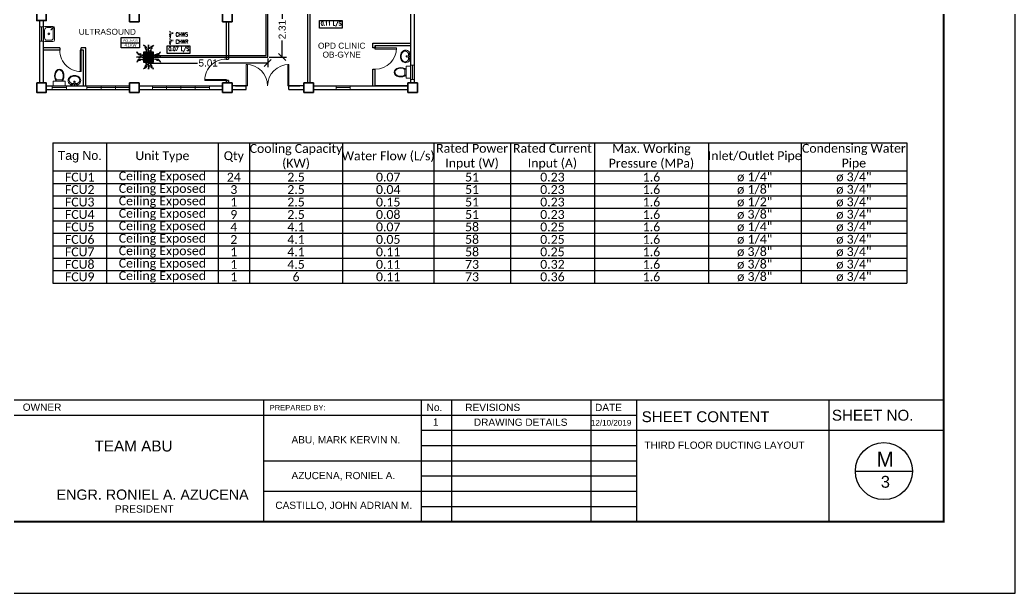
# Model space of a CAD drawing. Header units: millimetres. Extents: x 5 to 598, y 3 to 339.
# Drawn here: x 166.78 to 208.67, y 158.99 to 183.11 of the extents above; entities that cross this region are included whole.
import ezdxf

# ---------------------------------------------------------------- set-up
doc = ezdxf.new("R2010")
doc.units = ezdxf.units.MM
doc.header["$MEASUREMENT"] = 0
for name, color, linetype in [('AIR', 7, 'Continuous'), ('fcu line', 7, 'Continuous'), ('fcu return', 7, 'Continuous'), ('label', 7, 'Continuous'), ('Legends', 7, 'Continuous'), ('pipe label', 7, 'Continuous'), ('template', 7, 'Continuous')]:
    doc.layers.add(name, color=color, linetype=linetype)
doc.styles.add('Annotative', font='arial.ttf')
doc.styles.add('Arch-Dim', font='simplex.shx', dxfattribs={"width": 0.75})
doc.styles.add('arial', font='arial.ttf')
doc.styles.get("Standard").update_dxf_attribs({"font": 'arial.ttf'})
doc.styles.add('SWISSLT175', font='swissl.ttf', dxfattribs={"height": 0.175})
doc.dimstyles.new('Copy of dimension', dxfattribs={"dimtxt": 0.3, "dimasz": 0.3, "dimexe": 0.18, "dimexo": 0.0625, "dimgap": 0.09, "dimtad": 0, "dimzin": 0, "dimdsep": 46, "dimtxsty": 'Standard', "dimblk": 'OBLIQUE', "dimcen": 0.09, "dimclrd": 256, "dimclre": 256, "dimclrt": 256, "dimadec": 0, "dimazin": 0, "dimtfac": 1, "dimtofl": 0, "dimtmove": 0, "dimatfit": 3, "dimldrblk": 'OBLIQUE', "dimfxl": 1, "dimtolj": 1, "dimtzin": 0, "dimarcsym": 0})

# ---------------------------------------------------------------- blocks, each defined once
blk = doc.blocks.new('FCU-13000P (CASSETTE SPLIT)')
at = {"layer": 'AIR', "ltscale": 3}
for p, q in [((0, 0.523), (0, 1)), ((-0.523, 0), (-1, 0)), ((-0.558, 0.193), (-0.487, 0.193)), ((-0.558, 0.162), (-0.487, 0.162)), ((-0.558, 0.016), (-0.487, 0.016)), ((-0.193, 0.558), (-0.193, 0.487)), ((-0.162, 0.558), (-0.162, 0.487)), ((-0.016, 0.558), (-0.016, 0.487)), ((0.016, 0.558), (0.016, 0.487)), ((0.162, 0.558), (0.162, 0.487)), ((0.193, 0.558), (0.193, 0.487)), ((0.558, 0.193), (0.487, 0.193)), ((0.558, 0.162), (0.487, 0.162)), ((0.558, 0.016), (0.487, 0.016)), ((0.523, 0), (1, 0)), ((-0.558, -0.016), (-0.487, -0.016)), ((-0.558, -0.162), (-0.487, -0.162)), ((-0.558, -0.193), (-0.487, -0.193)), ((-0.193, -0.558), (-0.193, -0.487)), ((-0.162, -0.558), (-0.162, -0.487)), ((-0.016, -0.558), (-0.016, -0.487)), ((0, -0.523), (0, -1)), ((0.016, -0.558), (0.016, -0.487)), ((0.162, -0.558), (0.162, -0.487)), ((0.193, -0.558), (0.193, -0.487)), ((0.558, -0.016), (0.487, -0.016)), ((0.558, -0.162), (0.487, -0.162)), ((0.558, -0.193), (0.487, -0.193))]:
    blk.add_line(p, q, dxfattribs=at)
at = {"layer": 'AIR'}
for p, q in [((0.295, -0.295), (-0.295, 0.295)), ((0.295, 0.295), (-0.295, -0.295))]:
    blk.add_line(p, q, dxfattribs=at)
at = {"layer": 'AIR', "ltscale": 3}
for points in [[(-0.335, 0.895), (-0.311, 0.932), (-0.416, 0.973)], [(-0.022, 0.89), (0.022, 0.89), (0, 1)], [(0.335, 0.895), (0.311, 0.932), (0.416, 0.973)], [(-0.89, 0.022), (-0.89, -0.022), (-1, 0)], [(-0.895, 0.335), (-0.932, 0.311), (-0.973, 0.416)], [(0.89, 0.022), (0.89, -0.022), (1, 0)], [(0.895, 0.335), (0.932, 0.311), (0.973, 0.416)], [(-0.895, -0.335), (-0.932, -0.311), (-0.973, -0.416)], [(0.895, -0.335), (0.932, -0.311), (0.973, -0.416)], [(-0.335, -0.895), (-0.311, -0.932), (-0.416, -0.973)], [(-0.022, -0.89), (0.022, -0.89), (0, -1)], [(0.335, -0.895), (0.311, -0.932), (0.416, -0.973)]]:
    blk.add_lwpolyline(points, close=True, dxfattribs=at)
at = {"layer": 'AIR'}
for points in [[(-0.323, 0.914, -0.171809), (-0.178, 0.558), (-0.178, 0.522)], [(0.323, 0.914, 0.171809), (0.178, 0.558), (0.178, 0.522)], [(-0.914, 0.323, 0.171809), (-0.558, 0.178), (-0.522, 0.178)], [(0.914, 0.323, -0.171809), (0.558, 0.178), (0.522, 0.178)], [(-0.914, -0.323, -0.171809), (-0.558, -0.178), (-0.522, -0.178)], [(-0.323, -0.914, 0.171809), (-0.178, -0.558), (-0.178, -0.522)], [(0.323, -0.914, -0.171809), (0.178, -0.558), (0.178, -0.522)], [(0.914, -0.323, 0.171809), (0.558, -0.178), (0.522, -0.178)]]:
    blk.add_lwpolyline(points, format="xyb", dxfattribs=at)
for points in [[(-0.41, -0.41), (0.41, -0.41), (0.41, 0.41), (-0.41, 0.41)], [(-0.373, 0.31), (-0.348, 0.31), (-0.348, -0.31), (-0.373, -0.31)], [(-0.31, 0.372), (0.31, 0.372), (0.31, 0.348), (-0.31, 0.348)], [(-0.26, -0.26), (0.26, -0.26), (0.26, 0.26), (-0.26, 0.26)], [(-0.21, -0.21), (0.21, -0.21), (0.21, 0.21), (-0.21, 0.21)], [(-0.16, -0.16), (0.16, -0.16), (0.16, 0.16), (-0.16, 0.16)], [(-0.11, -0.11), (0.11, -0.11), (0.11, 0.11), (-0.11, 0.11)], [(-0.06, -0.06), (0.06, -0.06), (0.06, 0.06), (-0.06, 0.06)], [(0.372, 0.31), (0.348, 0.31), (0.348, -0.31), (0.372, -0.31)], [(-0.31, -0.373), (0.31, -0.373), (0.31, -0.348), (-0.31, -0.348)]]:
    blk.add_lwpolyline(points, close=True, dxfattribs=at)
blk.add_lwpolyline([(-0.26, -0.31), (0.26, -0.31, 0.414214), (0.31, -0.26), (0.31, 0.26, 0.414214), (0.26, 0.31), (-0.26, 0.31, 0.414214), (-0.31, 0.26), (-0.31, -0.26, 0.414214)], format="xyb", close=True, dxfattribs=at)
at = {"layer": 'AIR', "ltscale": 3}
for points in [[(-0.268, 0.84), (-0.231, 0.852), (-0.134, 0.882), (-0.422, 0.704), (0.005, 0.903), (-0.358, 0.645), (-0.239, 0.678), (-0.199, 0.69)], [(0.268, 0.84), (0.231, 0.852), (0.134, 0.882), (0.422, 0.704), (-0.005, 0.903), (0.358, 0.645), (0.239, 0.678), (0.199, 0.69)], [(-0.84, 0.268), (-0.852, 0.231), (-0.882, 0.134), (-0.704, 0.422), (-0.903, -0.005), (-0.645, 0.358), (-0.678, 0.239), (-0.69, 0.199)], [(0.84, 0.268), (0.852, 0.231), (0.882, 0.134), (0.704, 0.422), (0.903, -0.005), (0.645, 0.358), (0.678, 0.239), (0.69, 0.199)], [(-0.84, -0.268), (-0.852, -0.231), (-0.882, -0.134), (-0.704, -0.422), (-0.903, 0.005), (-0.645, -0.358), (-0.678, -0.239), (-0.69, -0.199)], [(-0.268, -0.84), (-0.231, -0.852), (-0.134, -0.882), (-0.422, -0.704), (0.005, -0.903), (-0.358, -0.645), (-0.239, -0.678), (-0.199, -0.69)], [(0.268, -0.84), (0.231, -0.852), (0.134, -0.882), (0.422, -0.704), (-0.005, -0.903), (0.358, -0.645), (0.239, -0.678), (0.199, -0.69)], [(0.84, -0.268), (0.852, -0.231), (0.882, -0.134), (0.704, -0.422), (0.903, 0.005), (0.645, -0.358), (0.678, -0.239), (0.69, -0.199)]]:
    blk.add_open_spline(points, degree=3, knots=[0.0032834, 0.0032834, 0.0032834, 0.0032834, 0.0712567, 0.1924075, 0.3347111, 0.5062145, 0.5813292, 0.5813292, 0.5813292, 0.5813292], dxfattribs=at)
for points in [[(-0.8, 0), (-0.776, -0.077), (-0.755, 0.058), (-0.718, -0.098), (-0.663, 0.087), (-0.631, 0)], [(0, 0.8), (0.077, 0.776), (-0.058, 0.755), (0.098, 0.718), (-0.087, 0.663), (0, 0.631)], [(0.8, 0), (0.776, -0.077), (0.755, 0.058), (0.718, -0.098), (0.663, 0.087), (0.631, 0)], [(0, -0.8), (0.077, -0.776), (-0.058, -0.755), (0.098, -0.718), (-0.087, -0.663), (0, -0.631)]]:
    blk.add_spline(points, degree=3, dxfattribs=at)
for points in [[(-0.416, 0.973), (-0.335, 0.895), (-0.311, 0.932)], [(0, 1), (-0.022, 0.89), (0.022, 0.89)], [(0.416, 0.973), (0.335, 0.895), (0.311, 0.932)], [(-1, 0), (-0.89, 0.022), (-0.89, -0.022)], [(-0.973, 0.416), (-0.895, 0.335), (-0.932, 0.311)], [(1, 0), (0.89, 0.022), (0.89, -0.022)], [(0.973, 0.416), (0.895, 0.335), (0.932, 0.311)], [(-0.973, -0.416), (-0.895, -0.335), (-0.932, -0.311)], [(0.973, -0.416), (0.895, -0.335), (0.932, -0.311)], [(-0.416, -0.973), (-0.335, -0.895), (-0.311, -0.932)], [(0, -1), (-0.022, -0.89), (0.022, -0.89)], [(0.416, -0.973), (0.335, -0.895), (0.311, -0.932)]]:
    blk.add_solid(points, dxfattribs=at)
blk = doc.blocks.new('*T29')
at = {"layer": 'Legends', "color": 0, "linetype": 'ByBlock', "lineweight": -2, "transparency": 16777216}
for p, q in [((0, 0), (35.941, 0)), ((0, 0), (0, -5.907)), ((2.265, 0), (2.265, -5.907)), ((6.959, 0), (6.959, -5.907)), ((8.276, 0), (8.276, -5.907)), ((12.197, 0), (12.197, -5.907)), ((16.034, 0), (16.034, -5.907)), ((19.257, 0), (19.257, -5.907)), ((22.802, 0), (22.802, -5.907)), ((27.593, 0), (27.593, -5.907)), ((31.491, 0), (31.491, -5.907)), ((35.941, 0), (35.941, -5.907)), ((0, -1.188), (35.941, -1.188)), ((0, -1.712), (35.941, -1.712)), ((0, -2.236), (35.941, -2.236)), ((0, -2.761), (35.941, -2.761)), ((0, -3.285), (35.941, -3.285)), ((0, -3.81), (35.941, -3.81)), ((0, -4.334), (35.941, -4.334)), ((0, -4.858), (35.941, -4.858)), ((0, -5.383), (35.941, -5.383)), ((0, -5.907), (35.941, -5.907))]:
    blk.add_line(p, q, dxfattribs=at)
at = {"layer": 'Legends', "color": 0, "transparency": 16777216, "insert": (1.132, -0.594), "char_height": 0.3722, "width": 2.24363, "attachment_point": 5, "style": 'Annotative'}
blk.add_mtext('Tag No.', dxfattribs=at)
at = {"layer": 'Legends', "color": 0, "transparency": 16777216, "char_height": 0.37218, "attachment_point": 5}
for s, insert, width in [('{\\fCalibri|b0|i0|c0;Unit Type', (4.612, -0.594), 4.67314), ('{\\fCalibri|b0|i0|c0;Qty', (7.618, -0.594), 1.29627), ('{\\fCalibri|b0|i0|c0|p34;Cooling Capacity (KW)}', (10.237, -0.594), 3.89986), ('{\\fCalibri|b0|i0|c0;Water Flow (L/s)', (14.116, -0.594), 3.81542), ('{\\fCalibri|b0|i0|c0;Rated Power Input (W)', (17.646, -0.594), 3.20233), ('{\\fCalibri|b0|i0|c0;Rated Current Input (A)', (21.029, -0.594), 3.52321), ('{\\fCalibri|b0|i0|c0|p34;Max. Working Pressure (MPa)}', (25.197, -0.594), 4.77047), ('{\\fCalibri|b0|i0|c0;Inlet/Outlet Pipe', (29.542, -0.594), 3.87684), ('{\\fCalibri|b0|i0|c0;Condensing Water Pipe', (33.716, -0.594), 4.42838), ('{\\fCalibri|b0|i0|c0;Ceiling Exposed', (4.612, -1.45), 4.67314), ('{\\fCalibri|b0|i0|c0;1.6', (25.197, -1.45), 4.77047), ('{\\fCalibri|b0|i0|c0;ø 1/4"', (29.542, -1.45), 3.87684), ('{\\fCalibri|b0|i0|c0;ø 3/4"', (33.716, -1.45), 4.42838), ('{\\fCalibri|b0|i0|c0;FCU1', (1.132, -1.45), 2.24363), ('{\\fCalibri|b0|i0|c0;24', (7.618, -1.45), 1.29627), ('{\\fCalibri|b0|i0|c0|p34;2.5}', (10.237, -1.45), 3.89986), ('{\\fCalibri|b0|i0|c0;0.07', (14.116, -1.45), 3.81542), ('{\\fCalibri|b0|i0|c0;51', (17.646, -1.45), 3.20233), ('{\\fCalibri|b0|i0|c0;0.23', (21.029, -1.45), 3.52321), ('{\\fCalibri|b0|i0|c0;FCU2', (1.132, -1.974), 2.24363), ('{\\fCalibri|b0|i0|c0;Ceiling Exposed', (4.612, -1.974), 4.67314), ('{\\fCalibri|b0|i0|c0;3', (7.618, -1.974), 1.29627), ('{\\fCalibri|b0|i0|c0;2.5', (10.237, -1.974), 3.89986), ('{\\fCalibri|b0|i0|c0;0.04', (14.116, -1.974), 3.81542), ('{\\fCalibri|b0|i0|c0;51', (17.646, -1.974), 3.20233), ('{\\fCalibri|b0|i0|c0;0.23', (21.029, -1.974), 3.52321), ('{\\fCalibri|b0|i0|c0;1.6', (25.197, -1.974), 4.77047), ('{\\fCalibri|b0|i0|c0;ø 1/8"', (29.542, -1.974), 3.87684), ('{\\fCalibri|b0|i0|c0;ø 3/4"', (33.716, -1.974), 4.42838), ('{\\fCalibri|b0|i0|c0;FCU3', (1.132, -2.499), 2.24363), ('{\\fCalibri|b0|i0|c0;Ceiling Exposed', (4.612, -2.499), 4.67314), ('{\\fCalibri|b0|i0|c0;1', (7.618, -2.499), 1.29627), ('{\\fCalibri|b0|i0|c0;2.5', (10.237, -2.499), 3.89986), ('{\\fCalibri|b0|i0|c0;0.15', (14.116, -2.499), 3.81542), ('{\\fCalibri|b0|i0|c0;51', (17.646, -2.499), 3.20233), ('{\\fCalibri|b0|i0|c0;0.23', (21.029, -2.499), 3.52321), ('{\\fCalibri|b0|i0|c0;1.6', (25.197, -2.499), 4.77047), ('{\\fCalibri|b0|i0|c0;ø 1/2"', (29.542, -2.499), 3.87684), ('{\\fCalibri|b0|i0|c0;ø 3/4"', (33.716, -2.499), 4.42838), ('{\\fCalibri|b0|i0|c0;FCU4', (1.132, -3.023), 2.24363), ('{\\fCalibri|b0|i0|c0;Ceiling Exposed', (4.612, -3.023), 4.67314), ('{\\fCalibri|b0|i0|c0;9', (7.618, -3.023), 1.29627), ('{\\fCalibri|b0|i0|c0;2.5', (10.237, -3.023), 3.89986), ('{\\fCalibri|b0|i0|c0;0.08', (14.116, -3.023), 3.81542), ('{\\fCalibri|b0|i0|c0;51', (17.646, -3.023), 3.20233), ('{\\fCalibri|b0|i0|c0;0.23', (21.029, -3.023), 3.52321), ('{\\fCalibri|b0|i0|c0;1.6', (25.197, -3.023), 4.77047), ('{\\fCalibri|b0|i0|c0;ø 3/8"', (29.542, -3.023), 3.87684), ('{\\fCalibri|b0|i0|c0;ø 3/4"', (33.716, -3.023), 4.42838), ('{\\fCalibri|b0|i0|c0;Ceiling Exposed', (4.612, -3.547), 4.67314), ('{\\fCalibri|b0|i0|c0;58', (17.646, -3.547), 3.20233), ('{\\fCalibri|b0|i0|c0;1.6', (25.197, -3.547), 4.77047), ('{\\fCalibri|b0|i0|c0;ø 1/4"', (29.542, -3.547), 3.87684), ('{\\fCalibri|b0|i0|c0;ø 3/4"', (33.716, -3.547), 4.42838), ('{\\fCalibri|b0|i0|c0;FCU5', (1.132, -3.547), 2.24363), ('{\\fCalibri|b0|i0|c0;4', (7.618, -3.547), 1.29627), ('{\\fCalibri|b0|i0|c0;4.1', (10.237, -3.547), 3.89986), ('{\\fCalibri|b0|i0|c0;0.07', (14.116, -3.547), 3.81542), ('{\\fCalibri|b0|i0|c0;0.25', (21.029, -3.547), 3.52321), ('{\\fCalibri|b0|i0|c0;FCU6', (1.132, -4.072), 2.24363), ('{\\fCalibri|b0|i0|c0;Ceiling Exposed', (4.612, -4.072), 4.67314), ('{\\fCalibri|b0|i0|c0;2', (7.618, -4.072), 1.29627), ('{\\fCalibri|b0|i0|c0;4.1', (10.237, -4.072), 3.89986), ('{\\fCalibri|b0|i0|c0;0.05', (14.116, -4.072), 3.81542), ('{\\fCalibri|b0|i0|c0;58', (17.646, -4.072), 3.20233), ('{\\fCalibri|b0|i0|c0;0.25', (21.029, -4.072), 3.52321), ('{\\fCalibri|b0|i0|c0;1.6', (25.197, -4.072), 4.77047), ('{\\fCalibri|b0|i0|c0;ø 1/4"', (29.542, -4.072), 3.87684), ('{\\fCalibri|b0|i0|c0;ø 3/4"', (33.716, -4.072), 4.42838), ('{\\fCalibri|b0|i0|c0;FCU7', (1.132, -4.596), 2.24363), ('{\\fCalibri|b0|i0|c0;Ceiling Exposed', (4.612, -4.596), 4.67314), ('{\\fCalibri|b0|i0|c0;1', (7.618, -4.596), 1.29627), ('{\\fCalibri|b0|i0|c0;4.1', (10.237, -4.596), 3.89986), ('{\\fCalibri|b0|i0|c0;0.11', (14.116, -4.596), 3.81542), ('{\\fCalibri|b0|i0|c0;58', (17.646, -4.596), 3.20233), ('{\\fCalibri|b0|i0|c0;0.25', (21.029, -4.596), 3.52321), ('{\\fCalibri|b0|i0|c0;1.6', (25.197, -4.596), 4.77047), ('{\\fCalibri|b0|i0|c0;ø 3/8"', (29.542, -4.596), 3.87684), ('{\\fCalibri|b0|i0|c0;ø 3/4"', (33.716, -4.596), 4.42838), ('{\\fCalibri|b0|i0|c0;FCU8', (1.132, -5.121), 2.24363), ('{\\fCalibri|b0|i0|c0;Ceiling Exposed', (4.612, -5.121), 4.67314), ('{\\fCalibri|b0|i0|c0;1', (7.618, -5.121), 1.29627), ('{\\fCalibri|b0|i0|c0;4.5', (10.237, -5.121), 3.89986), ('{\\fCalibri|b0|i0|c0;0.11', (14.116, -5.121), 3.81542), ('{\\fCalibri|b0|i0|c0;73', (17.646, -5.121), 3.20233), ('{\\fCalibri|b0|i0|c0;0.32', (21.029, -5.121), 3.52321), ('{\\fCalibri|b0|i0|c0;1.6', (25.197, -5.121), 4.77047), ('{\\fCalibri|b0|i0|c0;ø 3/8"', (29.542, -5.121), 3.87684), ('{\\fCalibri|b0|i0|c0;ø 3/4"', (33.716, -5.121), 4.42838), ('{\\fCalibri|b0|i0|c0;Ceiling Exposed', (4.612, -5.645), 4.67314), ('{\\fCalibri|b0|i0|c0;6', (10.237, -5.645), 3.89986), ('{\\fCalibri|b0|i0|c0;0.36', (21.029, -5.645), 3.52321), ('{\\fCalibri|b0|i0|c0;1.6', (25.197, -5.645), 4.77047), ('{\\fCalibri|b0|i0|c0;ø 3/8"', (29.542, -5.645), 3.87684), ('{\\fCalibri|b0|i0|c0;ø 3/4"', (33.716, -5.645), 4.42838), ('{\\fCalibri|b0|i0|c0;FCU9', (1.132, -5.645), 2.24363), ('{\\fCalibri|b0|i0|c0;1', (7.618, -5.645), 1.29627), ('{\\fCalibri|b0|i0|c0;0.11', (14.116, -5.645), 3.81542), ('{\\fCalibri|b0|i0|c0;73', (17.646, -5.645), 3.20233)]:
    blk.add_mtext(s, dxfattribs=dict(at, insert=insert, width=width))
blk = doc.blocks.new('_Oblique')
at = {"color": 0, "linetype": 'ByBlock', "lineweight": -2}
blk.add_line((-0.5, -0.5), (0.5, 0.5), dxfattribs=at)
blk = doc.blocks.new('*D179')
at = {"layer": 'Defpoints', "color": 0, "transparency": 16777216}
for p in [(177.212, 183.854), (177.212, 181.545), (177.82, 181.545)]:
    blk.add_point(p, dxfattribs=at)
at = {"layer": 'Legends', "lineweight": -2, "transparency": 16777216}
for p, q in [((177.275, 183.854), (178, 183.854)), ((177.82, 183.854), (177.82, 183.153)), ((177.82, 181.545), (177.82, 182.247)), ((177.275, 181.545), (178, 181.545))]:
    blk.add_line(p, q, dxfattribs=at)
at = {"layer": 'Legends', "lineweight": -2, "transparency": 16777216, "xscale": 0.3, "yscale": 0.3, "zscale": 0.3}
for p, rotation in [((177.82, 183.854), 90), ((177.82, 181.545), 270)]:
    blk.add_blockref('_Oblique', p, dxfattribs=dict(at, rotation=rotation))
at = {"layer": 'Legends', "transparency": 16777216, "insert": (177.82, 182.7), "char_height": 0.3, "attachment_point": 5, "rotation": 90}
blk.add_mtext('\\A1;2.31', dxfattribs=at)
blk = doc.blocks.new('*D180')
at = {"layer": 'Defpoints', "color": 0, "transparency": 16777216}
for p in [(172.198, 181.545), (177.212, 181.545), (177.212, 181.294)]:
    blk.add_point(p, dxfattribs=at)
at = {"layer": 'Legends', "lineweight": -2, "transparency": 16777216}
for p, q in [((172.198, 181.483), (172.198, 181.114)), ((177.212, 181.483), (177.212, 181.114)), ((172.198, 181.294), (174.254, 181.294)), ((177.212, 181.294), (175.156, 181.294))]:
    blk.add_line(p, q, dxfattribs=at)
at = {"layer": 'Legends', "lineweight": -2, "transparency": 16777216, "xscale": 0.3, "yscale": 0.3, "zscale": 0.3, "rotation": 180}
blk.add_blockref('_Oblique', (172.198, 181.294), dxfattribs=at)
at = {"layer": 'Legends', "lineweight": -2, "transparency": 16777216, "xscale": 0.3, "yscale": 0.3, "zscale": 0.3}
blk.add_blockref('_Oblique', (177.212, 181.294), dxfattribs=at)
at = {"layer": 'Legends', "transparency": 16777216, "insert": (174.705, 181.294), "char_height": 0.3, "attachment_point": 5}
blk.add_mtext('\\A1;5.01', dxfattribs=at)

msp = doc.modelspace()

# ---------------------------------------------------------------- linework, layer by layer
at = {"color": 8, "lineweight": 25}
for p, q in [((183.237, 180.457), (183.237, 186.057)), ((183.387, 180.457), (183.387, 186.057)), ((178.887, 184.757), (178.887, 180.457)), ((178.987, 184.807), (178.987, 180.457)), ((167.612, 183.082), (167.612, 180.457)), ((167.762, 183.082), (167.762, 180.457)), ((175.462, 183.032), (175.462, 181.457)), ((175.562, 183.032), (175.562, 181.452)), ((168.468, 181.932), (167.762, 181.932)), ((168.462, 181.832), (167.762, 181.832)), ((168.462, 181.932), (168.462, 181.832)), ((169.462, 181.832), (169.312, 181.832)), ((169.562, 181.932), (169.362, 181.932)), ((169.362, 181.832), (169.362, 181.932)), ((169.462, 181.832), (169.362, 181.832)), ((169.462, 180.332), (169.462, 181.832)), ((169.562, 180.332), (169.562, 181.932)), ((181.637, 181.932), (181.637, 182.132)), ((181.637, 182.132), (183.237, 182.132)), ((181.737, 181.932), (181.637, 181.932)), ((181.737, 181.882), (181.737, 182.032)), ((181.737, 182.032), (183.237, 182.032)), ((181.737, 182.032), (181.737, 181.932)), ((175.462, 181.457), (175.562, 181.457)), ((181.637, 180.332), (181.637, 181.032)), ((181.637, 181.032), (181.737, 181.032)), ((181.737, 180.332), (181.737, 181.032)), ((175.462, 180.607), (175.462, 180.457)), ((175.562, 180.557), (175.462, 180.557)), ((175.562, 180.557), (175.562, 180.457)), ((175.562, 180.457), (175.562, 180.557)), ((167.887, 180.332), (171.4, 180.332)), ((167.887, 180.332), (169.462, 180.332)), ((167.887, 180.182), (171.4, 180.182)), ((171.8, 180.332), (175.312, 180.332)), ((171.8, 180.182), (175.312, 180.182)), ((176.357, 180.332), (175.712, 180.332)), ((175.712, 180.182), (176.307, 180.182)), ((175.857, 180.332), (176.307, 180.332)), ((175.857, 180.182), (176.307, 180.182)), ((176.307, 180.182), (176.307, 180.332)), ((178.737, 180.332), (178.057, 180.332)), ((178.107, 180.332), (178.557, 180.332)), ((178.107, 180.182), (178.107, 180.332)), ((178.107, 180.182), (178.557, 180.182)), ((178.107, 180.182), (178.737, 180.182)), ((179.137, 180.332), (183.112, 180.332)), ((179.137, 180.182), (183.112, 180.182)), ((183.112, 180.332), (181.737, 180.332))]:
    msp.add_line(p, q, dxfattribs=at)
at = {"color": 8, "lineweight": 9}
for p, q in [((167.762, 182.815), (167.612, 182.815)), ((167.612, 182.762), (167.612, 182.162)), ((167.687, 182.815), (167.687, 182.215)), ((167.612, 182.215), (167.762, 182.215)), ((183.04, 181.583), (183.161, 181.597)), ((183.04, 181.554), (183.161, 181.541)), ((182.987, 180.998), (182.987, 180.817)), ((183.237, 181.157), (183.037, 181.157)), ((183.037, 181.157), (183.037, 180.657)), ((183.237, 180.607), (183.237, 181.207)), ((183.237, 181.207), (183.387, 181.207)), ((183.237, 180.657), (183.237, 181.157)), ((183.312, 181.207), (183.312, 180.607)), ((168.187, 180.532), (168.187, 180.332)), ((168.687, 180.532), (168.187, 180.532)), ((168.528, 180.582), (168.347, 180.582)), ((168.687, 180.332), (168.687, 180.532)), ((183.037, 180.657), (183.237, 180.657)), ((183.387, 180.607), (183.237, 180.607)), ((168.137, 180.332), (168.137, 180.182)), ((168.137, 180.257), (168.737, 180.257)), ((168.137, 180.182), (168.737, 180.182)), ((168.187, 180.332), (168.687, 180.332)), ((168.737, 180.182), (168.737, 180.332)), ((169.063, 180.53), (169.05, 180.408)), ((169.092, 180.53), (169.106, 180.408)), ((171.4, 180.332), (169.6, 180.332)), ((169.6, 180.257), (171.4, 180.257)), ((169.6, 180.182), (170.2, 180.182)), ((170.2, 180.182), (170.2, 180.332)), ((170.2, 180.332), (170.8, 180.332)), ((170.8, 180.332), (170.8, 180.182)), ((172.356, 180.332), (173.556, 180.332)), ((174.756, 180.257), (172.356, 180.257)), ((173.556, 180.182), (172.356, 180.182)), ((172.956, 180.332), (172.956, 180.182)), ((173.556, 180.182), (173.556, 180.332)), ((173.556, 180.332), (174.756, 180.332)), ((173.556, 180.182), (174.756, 180.182)), ((174.156, 180.332), (174.156, 180.182)), ((180.087, 180.182), (180.087, 180.332)), ((180.087, 180.332), (180.687, 180.332)), ((180.687, 180.257), (180.087, 180.257)), ((180.687, 180.332), (180.687, 180.182))]:
    msp.add_line(p, q, dxfattribs=at)
at = {"color": 8, "lineweight": 9, "ltscale": 0.4}
for p, q in [((167.762, 182.762), (167.762, 182.272)), ((167.817, 182.682), (167.817, 182.352)), ((168.167, 182.837), (167.837, 182.837)), ((168.087, 182.782), (167.917, 182.782)), ((168.183, 182.79), (168.092, 182.699)), ((168.195, 182.778), (168.104, 182.687)), ((168.187, 182.352), (168.187, 182.682)), ((168.242, 182.272), (168.242, 182.762)), ((167.917, 182.252), (168.087, 182.252)), ((167.837, 182.197), (168.167, 182.197)), ((180.632, 180.332), (180.142, 180.332))]:
    msp.add_line(p, q, dxfattribs=at)
at = {"color": 8, "lineweight": -2}
for p, q in [((168.468, 181.932), (168.462, 181.932)), ((183.387, 180.457), (183.387, 180.607))]:
    msp.add_line(p, q, dxfattribs=at)
at = {"color": 8, "lineweight": 13}
for p, q in [((169.312, 180.932), (169.312, 181.832)), ((169.362, 181.832), (169.362, 180.932)), ((181.737, 181.932), (182.637, 181.932)), ((182.637, 181.882), (181.737, 181.882)), ((182.637, 181.932), (182.637, 181.882)), ((176.307, 180.332), (176.307, 181.232)), ((176.307, 181.232), (176.357, 181.232)), ((176.357, 181.232), (176.357, 180.332)), ((178.107, 181.232), (178.057, 181.232)), ((178.057, 181.232), (178.057, 180.332)), ((178.107, 180.332), (178.107, 181.232)), ((169.362, 180.932), (169.312, 180.932)), ((174.562, 180.557), (174.562, 180.607)), ((174.562, 180.607), (175.462, 180.607)), ((175.462, 180.557), (174.562, 180.557)), ((175.462, 180.557), (175.462, 180.607)), ((176.357, 180.332), (176.307, 180.332)), ((178.107, 180.332), (178.057, 180.332))]:
    msp.add_line(p, q, dxfattribs=at)
at = {"color": 8, "lineweight": 35}
for points in [[(167.487, 183.482), (167.887, 183.482), (167.887, 183.082), (167.487, 183.082)], [(171.4, 183.432), (171.8, 183.432), (171.8, 183.032), (171.4, 183.032)], [(175.312, 183.432), (175.712, 183.432), (175.712, 183.032), (175.312, 183.032)], [(167.487, 180.457), (167.887, 180.457), (167.887, 180.057), (167.487, 180.057)], [(171.4, 180.457), (171.8, 180.457), (171.8, 180.057), (171.4, 180.057)], [(175.312, 180.457), (175.712, 180.457), (175.712, 180.057), (175.312, 180.057)], [(178.737, 180.457), (179.137, 180.457), (179.137, 180.057), (178.737, 180.057)], [(183.112, 180.457), (183.512, 180.457), (183.512, 180.057), (183.112, 180.057)]]:
    msp.add_lwpolyline(points, close=True, dxfattribs=at)
at = {"color": 8, "lineweight": 9}
for points in [[(167.612, 182.815), (167.762, 182.815), (167.762, 182.215), (167.612, 182.215)], [(183.237, 181.207), (183.387, 181.207), (183.387, 180.607), (183.237, 180.607)], [(168.137, 180.332), (168.737, 180.332), (168.737, 180.182), (168.137, 180.182)], [(168.137, 180.332), (168.737, 180.332), (168.737, 180.182), (168.137, 180.182)], [(169.6, 180.332), (171.4, 180.332), (171.4, 180.182), (169.6, 180.182)], [(169.6, 180.332), (171.4, 180.332), (171.4, 180.182), (169.6, 180.182)], [(172.356, 180.332), (174.756, 180.332), (174.756, 180.182), (172.356, 180.182)], [(172.356, 180.332), (174.756, 180.332), (174.756, 180.182), (172.356, 180.182)], [(180.087, 180.332), (180.687, 180.332), (180.687, 180.182), (180.087, 180.182)]]:
    msp.add_lwpolyline(points, close=True, dxfattribs=at)
for points in [[(182.995, 181.791, 0.124838), (182.933, 181.776, 0.105788), (182.875, 181.726, 0.086697), (182.839, 181.656, 0.076776), (182.825, 181.569, 0.076776), (182.839, 181.481, 0.086697), (182.875, 181.412, 0.105788), (182.933, 181.362, 0.124838), (182.995, 181.346, 0.124838), (183.058, 181.362, 0.105788), (183.116, 181.412, 0.040067), (183.135, 181.442), (183.135, 181.545, 0.040067)], [(183.135, 181.593), (183.135, 181.696, 0.040067), (183.116, 181.726, 0.105788), (183.058, 181.776, 0.124838), (182.995, 181.791, 0.124838)], [(169.3, 180.574, 0.124838), (169.284, 180.637, 0.105788), (169.235, 180.695, 0.086697), (169.165, 180.731, 0.076776), (169.078, 180.744, 0.076776), (168.99, 180.731, 0.086697), (168.92, 180.695, 0.105788), (168.871, 180.637, 0.124838), (168.855, 180.574, 0.124838), (168.871, 180.512, 0.105788), (168.92, 180.454, 0.040067), (168.951, 180.434), (169.053, 180.434, 0.040067)], [(169.102, 180.434), (169.204, 180.434, 0.040067), (169.235, 180.454, 0.105788), (169.284, 180.512, 0.124838), (169.3, 180.574, 0.124838)]]:
    msp.add_lwpolyline(points, format="xyb", dxfattribs=at)
msp.add_lwpolyline([(169.343, 180.553, 0.11576), (169.323, 180.636, 0.104047), (169.265, 180.71, 0.090875), (169.181, 180.757, 0.083344), (169.078, 180.774, 0.083344), (168.974, 180.757, 0.090875), (168.89, 180.71, 0.104047), (168.832, 180.636, 0.11576), (168.813, 180.553, 0.11576), (168.832, 180.471, 0.104047), (168.89, 180.397, 0.090875), (168.974, 180.35, 0.083344), (169.078, 180.332, 0.083344), (169.181, 180.35, 0.090875), (169.265, 180.397, 0.104047), (169.323, 180.471, 0.11576)], format="xyb", close=True, dxfattribs=at)
at = {"color": 8, "lineweight": 9, "ltscale": 0.4}
msp.add_circle((168.002, 182.517), 0.0375, dxfattribs=at)
at = {"color": 8, "lineweight": 9}
for centre, radius in [((183.164, 181.67), 0.0255), ((183.164, 181.467), 0.0255), ((183.171, 181.569), 0.0095), ((168.976, 180.405), 0.0255), ((169.078, 180.399), 0.0095), ((169.179, 180.405), 0.0255)]:
    msp.add_circle(centre, radius, dxfattribs=at)
at = {"color": 8, "lineweight": 9, "ltscale": 0.4}
for centre, radius, start, end in [((167.837, 182.762), 0.075, 90, 180), ((167.917, 182.682), 0.1, 90, 180), ((168.087, 182.682), 0.1, 50.0132, 90), ((168.098, 182.693), 0.00874, 135, 315), ((168.087, 182.682), 0.1, 0, 39.9868), ((168.167, 182.762), 0.075, 0, 90), ((168.189, 182.784), 0.0217, 248.7565, 201.2435), ((168.189, 182.784), 0.0145, 262.0499, 187.9501), ((168.189, 182.784), 0.00874, 315, 135), ((167.837, 182.272), 0.075, 180, 270), ((167.917, 182.352), 0.1, 180, 270), ((168.087, 182.352), 0.1, 270, 0), ((168.167, 182.272), 0.075, 270, 0)]:
    msp.add_arc(centre, radius, start, end, dxfattribs=at)
at = {"color": 8, "lineweight": 13}
for centre, start, end in [((169.362, 181.832), 173.6206, 270), ((181.737, 181.932), 270, 0), ((175.462, 180.557), 83.6206, 180), ((176.307, 180.332), 0, 90), ((178.107, 180.332), 90, 180)]:
    msp.add_arc(centre, 0.9, start, end, dxfattribs=at)
at = {"color": 8, "lineweight": 9}
for centre, radius, start, end in [((183.036, 181.61), 0.228, 116.4127, 140.1732), ((183.016, 181.648), 0.185, 90, 116.4127), ((183.016, 181.648), 0.185, 63.5873, 90), ((182.997, 181.61), 0.228, 39.8268, 63.5873), ((183.112, 181.569), 0.317, 160.9431, 180), ((183.112, 181.569), 0.317, 180, 199.0569), ((183.065, 181.585), 0.267, 140.1732, 160.9431), ((183.065, 181.553), 0.267, 199.0569, 219.8268), ((183.036, 181.528), 0.228, 219.8268, 243.5873), ((183.133, 181.569), 0.0948, 171.2026, 188.7974), ((183.063, 181.569), 0.025, 161.3793, 198.6207), ((183.063, 181.569), 0.025, 48.7978, 143.6932), ((183.063, 181.569), 0.025, 216.3068, 311.2022), ((182.997, 181.528), 0.228, 296.4127, 320.1732), ((183.164, 181.569), 0.028, 263.7545, 96.2455), ((182.968, 181.585), 0.267, 19.0569, 39.8268), ((182.968, 181.553), 0.267, 320.1732, 340.9431), ((182.921, 181.569), 0.317, 0, 19.0569), ((182.921, 181.569), 0.317, 340.9431, 0), ((183.016, 181.489), 0.185, 243.5873, 270), ((182.937, 180.998), 0.05, 0, 61.8499), ((183.016, 181.489), 0.185, 270, 296.4127), ((168.347, 180.632), 0.05, 208.0084, 270), ((168.528, 180.632), 0.05, 270, 331.8499), ((169.078, 180.507), 0.025, 71.3793, 108.6207), ((182.937, 180.817), 0.05, 298.0084, 360), ((169.078, 180.405), 0.028, 173.7545, 6.2455), ((169.078, 180.507), 0.025, 126.3068, 221.2022), ((169.078, 180.437), 0.0948, 81.2026, 98.7974), ((169.078, 180.507), 0.025, 318.7978, 53.6932)]:
    msp.add_arc(centre, radius, start, end, dxfattribs=at)
for centre, major_axis in [((168.437, 180.757), (0, -0.275)), ((182.812, 180.907), (0.275, 0))]:
    msp.add_ellipse(centre, major_axis=major_axis, ratio=0.727273, start_param=0.612555, end_param=5.670631, dxfattribs=at)
for points in [[(168.572, 180.609), (168.581, 180.625), (168.588, 180.643), (168.615, 180.735), (168.61, 180.822), (168.552, 180.953), (168.502, 180.995), (168.404, 181.008), (168.352, 180.982), (168.278, 180.871), (168.26, 180.787), (168.276, 180.673), (168.287, 180.639), (168.303, 180.609)], [(182.961, 181.042), (182.945, 181.051), (182.927, 181.058), (182.835, 181.085), (182.748, 181.08), (182.617, 181.022), (182.575, 180.972), (182.562, 180.874), (182.588, 180.822), (182.699, 180.748), (182.783, 180.73), (182.896, 180.746), (182.931, 180.757), (182.961, 180.773)]]:
    msp.add_open_spline(points, degree=3, knots=[0.937253, 0.937253, 0.937253, 0.937253, 1.185372, 1.185372, 2.113864, 2.113864, 3.042356, 3.042356, 3.970847, 3.970847, 4.899339, 4.899339, 5.346062, 5.346062, 5.346062, 5.346062], dxfattribs=at)
at = {"layer": 'fcu line', "linetype": 'Continuous'}
for p, q in [((177.212, 181.545), (177.212, 190.745)), ((172.198, 181.545), (177.212, 181.545))]:
    msp.add_line(p, q, dxfattribs=at)
at = {"layer": 'fcu return', "linetype": 'Continuous'}
for p, q in [((177.142, 181.615), (177.142, 190.675)), ((172.198, 181.615), (177.142, 181.615))]:
    msp.add_line(p, q, dxfattribs=at)
at = {"layer": 'Legends', "linetype": 'Continuous', "lineweight": 25}
msp.add_line((171.039, 182.144), (171.818, 182.144), dxfattribs=at)
at = {"layer": 'Legends'}
msp.add_lwpolyline([(171.039, 182.363), (171.818, 182.363), (171.818, 181.926), (171.039, 181.926)], close=True, dxfattribs=at)
at = {"layer": 'pipe label', "color": 2, "linetype": 'Continuous', "lineweight": 25}
for points in [[(179.39, 183.088), (180.342, 183.088), (180.342, 182.761), (179.39, 182.761)], [(172.982, 182.018), (173.933, 182.018), (173.933, 181.691), (172.982, 181.691)]]:
    msp.add_lwpolyline(points, close=True, dxfattribs=at)
at = {"layer": 'template'}
for p, q in [((208.668, 158.991), (208.668, 229.387)), ((115.409, 167.12), (205.66, 167.12)), ((177.034, 167.12), (177.034, 162)), ((183.663, 167.12), (183.663, 162)), ((184.943, 167.12), (184.943, 162)), ((190.808, 167.12), (190.808, 162)), ((192.728, 167.12), (192.728, 162)), ((200.823, 167.12), (200.823, 162)), ((131.255, 166.48), (187.826, 166.48)), ((186.067, 166.48), (192.728, 166.48)), ((183.663, 165.84), (194.424, 165.84)), ((191.062, 165.84), (205.66, 165.84)), ((183.663, 165.2), (192.728, 165.2)), ((177.034, 164.56), (187.826, 164.56)), ((186.067, 164.56), (192.728, 164.56)), ((183.663, 163.92), (192.728, 163.92)), ((201.944, 164.124), (204.344, 164.124)), ((177.034, 163.28), (187.826, 163.28)), ((186.067, 163.28), (192.728, 163.28)), ((183.663, 162.64), (192.728, 162.64)), ((109.392, 158.991), (208.668, 158.991))]:
    msp.add_line(p, q, dxfattribs=at)
at = {"layer": 'template', "linetype": 'Continuous', "const_width": 0.0853}
msp.add_lwpolyline([(115.409, 162), (205.66, 162), (205.66, 226.379), (115.409, 226.379)], close=True, dxfattribs=at)
at = {"layer": 'template'}
msp.add_circle((203.144, 164.124), 1.2, dxfattribs=at)

# ---------------------------------------------------------------- block references
msp.add_blockref('*T29', (168.166, 177.942))
at = {"layer": 'AIR', "xscale": 0.5113536813550488, "yscale": 0.5113536813550488, "zscale": 0.5113536813550488}
msp.add_blockref('FCU-13000P (CASSETTE SPLIT)', (172.198, 181.545), dxfattribs=at)

# ---------------------------------------------------------------- texts
at = {"layer": 'label', "color": 8, "lineweight": -2, "ltscale": 0.4, "char_height": 0.25, "attachment_point": 5, "line_spacing_factor": 0.9, "style": 'SWISSLT175'}
for s, insert in [('ULTRASOUND', (170.461, 182.605)), ('OPD CLINIC\\POB-GYNE', (180.326, 181.833))]:
    msp.add_mtext(s, dxfattribs=dict(at, insert=insert))
at = {"layer": 'Legends', "linetype": 'Continuous', "lineweight": 25, "attachment_point": 1}
for s, width, insert, char_height in [('FCU6-A35', 0.44811, (171.144, 182.279), 0.09), ('4.1KW', 0.23674, (171.182, 182.103), 0.12)]:
    msp.add_mtext_dynamic_manual_height_columns(s, width=width, gutter_width=1.011, heights=[0], dxfattribs=dict(at, insert=insert, char_height=char_height))
at = {"layer": 'pipe label', "color": 2, "linetype": 'Continuous', "lineweight": 25, "char_height": 0.16, "attachment_point": 1, "style": 'Arch-Dim'}
for s, insert in [('0.11 L/S', (179.445, 183.038)), ('0.07 L/S', (173.037, 181.968))]:
    msp.add_mtext_dynamic_manual_height_columns(s, width=0.89967, gutter_width=1.011, heights=[0], dxfattribs=dict(at, insert=insert))
at = {"layer": 'pipe label', "color": 3, "linetype": 'Continuous', "lineweight": 25, "insert": (173.061, 182.629), "char_height": 0.16, "attachment_point": 1, "style": 'Arch-Dim'}
msp.add_mtext_dynamic_manual_height_columns('\\A1;{\\H0.7x;\\S1/4;}" CHWS', width=0.88035, gutter_width=1.011, heights=[0], dxfattribs=at)
at = {"layer": 'pipe label', "color": 240, "linetype": 'Continuous', "lineweight": 25, "insert": (173.058, 182.326), "char_height": 0.16, "attachment_point": 1, "style": 'Arch-Dim'}
msp.add_mtext_dynamic_manual_height_columns('\\A1;{\\H0.7x;\\S1/4;}" CHWR', width=0.88035, gutter_width=1.011, heights=[0], dxfattribs=at)
at = {"layer": 'template', "style": 'arial'}
for s, height, p in [('OWNER', 0.304, (166.9, 166.661)), ('PREPARED BY: ', 0.22802, (177.292, 166.679)), ('No.', 0.304, (183.901, 166.653)), ('REVISIONS', 0.304, (185.526, 166.653)), ('DATE', 0.304, (190.987, 166.653)), ('SHEET NO.', 0.456, (200.957, 166.247)), ('1', 0.304, (184.163, 166.034)), ('DRAWING DETAILS', 0.30402, (185.886, 166.029)), ('SHEET CONTENT', 0.45603, (192.95, 166.184)), ('12/10/2019', 0.2432, (190.813, 166.034)), ('ABU, MARK KERVIN N.', 0.30402, (178.212, 165.291)), ('TEAM ABU', 0.4598, (169.921, 164.949)), ('THIRD FLOOR DUCTING LAYOUT', 0.30402, (193.062, 165.063)), ('M', 0.624, (202.834, 164.311)), ('AZUCENA, RONIEL A.', 0.30402, (178.212, 163.785)), ('3', 0.499, (203.015, 163.424)), ('ENGR. RONIEL A. AZUCENA', 0.43038, (168.325, 162.919)), ('PRESIDENT', 0.3099, (170.778, 162.375)), ('CASTILLO, JOHN ADRIAN M.', 0.30402, (177.532, 162.533))]:
    msp.add_text(s, height=height, dxfattribs=at).set_placement(p)

# ---------------------------------------------------------------- dimensions: what is measured, and where the dimension line sits
at = {"layer": 'Legends'}
dim = msp.add_linear_dim(base=(177.82, 181.545), p1=(177.212, 183.854), p2=(177.212, 181.545), angle=90, dimstyle='Copy of dimension', dxfattribs=at)
dim.commit()
dim.dimension.update_dxf_attribs({"geometry": '*D179', "text_midpoint": (177.82, 182.7)})
dim = msp.add_linear_dim(base=(177.212, 181.294), p1=(172.198, 181.545), p2=(177.212, 181.545), dimstyle='Copy of dimension', dxfattribs=at)
dim.commit()
dim.dimension.update_dxf_attribs({"geometry": '*D180', "text_midpoint": (174.705, 181.294), "dimtype": 160})

doc.saveas('drawing.dxf')
